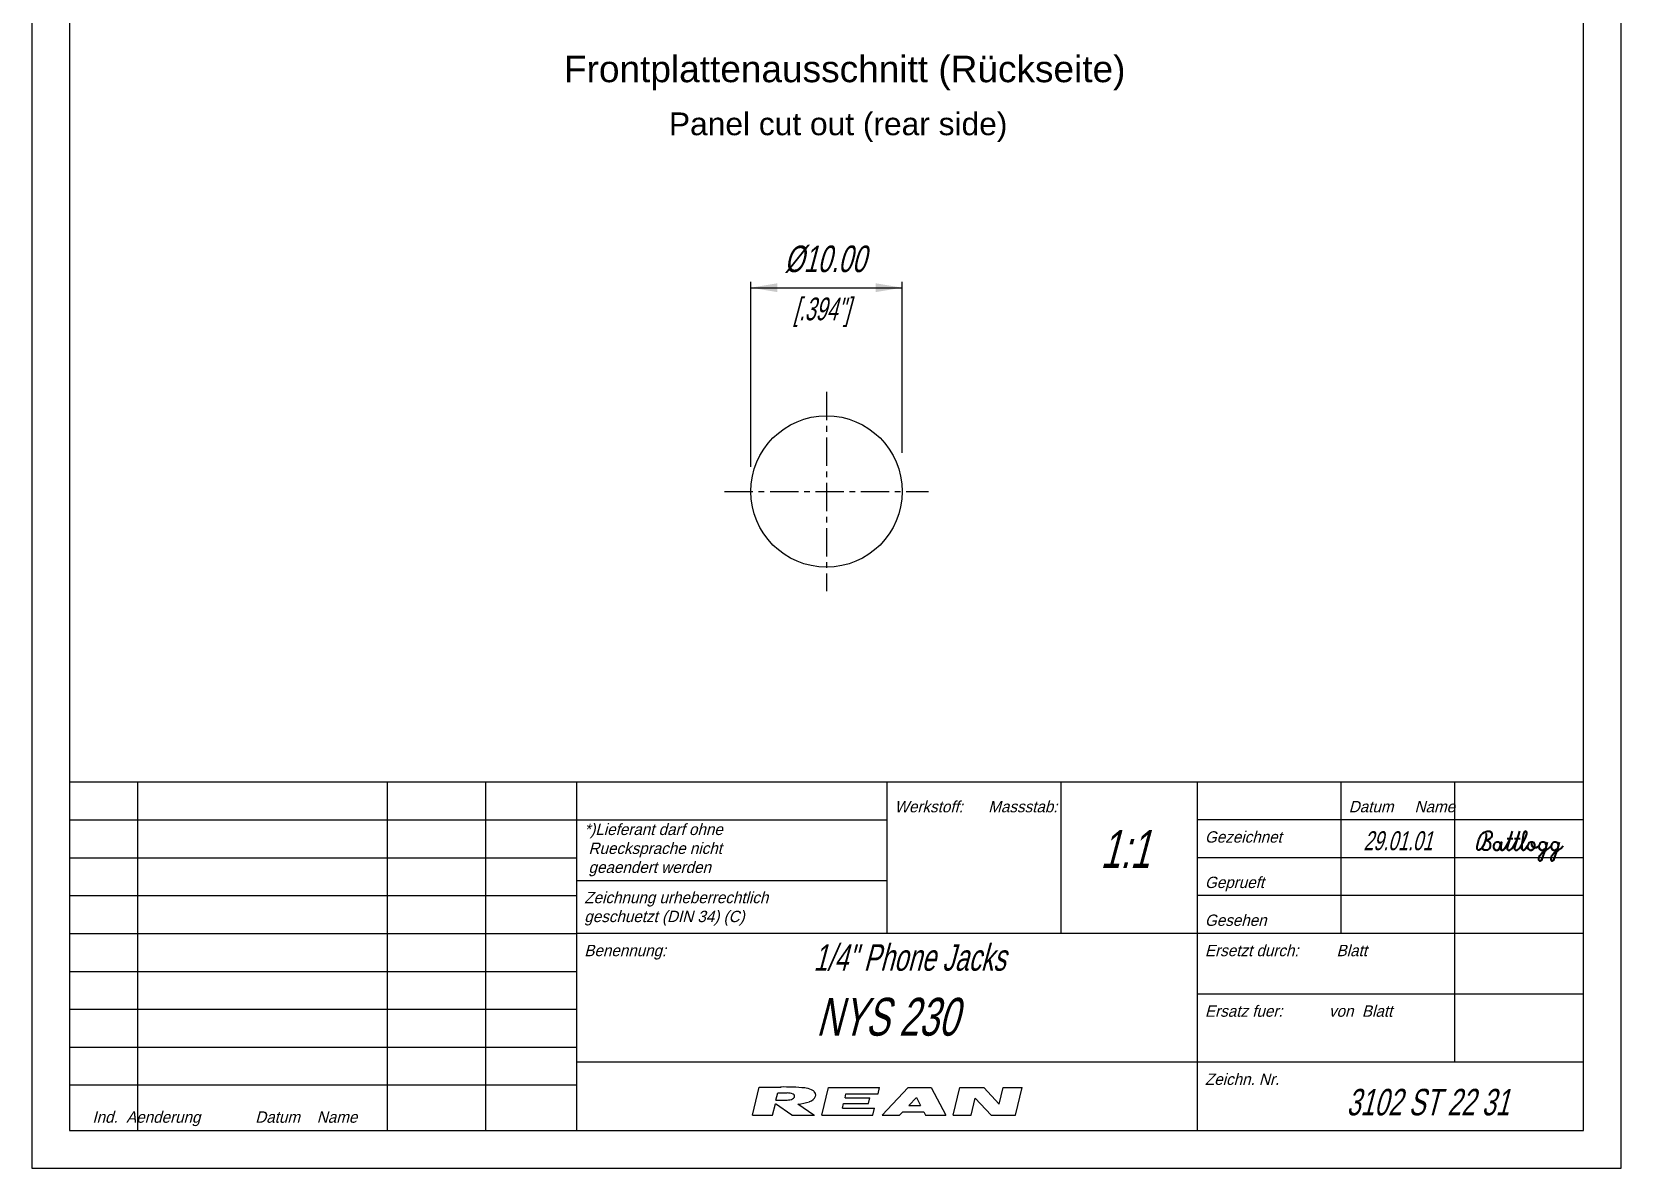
# Model space of a CAD drawing. Extents: x 0 to 210, y 0 to 297.
# Drawn here: x 0 to 210, y 0 to 150.1 of the extents above; entities that cross this region are included whole.
import ezdxf
from ezdxf.enums import TextEntityAlignment as Align

# ---------------------------------------------------------------- set-up
doc = ezdxf.new("R2010")
doc.units = 0
doc.header["$LTSCALE"] = 3
doc.linetypes.add('AUSGEZOGEN', pattern=[0])
doc.linetypes.add('CENTER', pattern=[2, 1.25, -0.25, 0.25, -0.25])
doc.layers.get('0').update_dxf_attribs({"linetype": 'AUSGEZOGEN'})
for name, color, linetype in [('035', 3, 'AUSGEZOGEN'), ('05', 2, 'AUSGEZOGEN'), ('BEM1', 4, 'AUSGEZOGEN'), ('MITTE', 4, 'CENTER'), ('RAHMEN', 2, 'AUSGEZOGEN')]:
    doc.layers.add(name, color=color, linetype=linetype)
doc.styles.add('ARIAL', font='txt')
doc.styles.add('SCRIPTS', font='scripts')
doc.styles.get("Standard").update_dxf_attribs({"font": 'txt', "width": 0.7, "oblique": 15})

# ---------------------------------------------------------------- blocks, each defined once
blk = doc.blocks.new('ZKOPF-REAN')
at = {"color": 2}
for p, q in [((-133, 33), (-92, 33)), ((-200, 6), (-133, 6))]:
    blk.add_line(p, q, dxfattribs=at)
for points in [[(-200, 46), (-200, 0)], [(0, 46), (-200, 46)], [(-191, 0), (-191, 46)], [(-158, 0), (-158, 46)], [(-145, 0), (-145, 46)], [(-133, 0), (-133, 46)], [(-92, 26), (-92, 46)], [(-69, 26), (-69, 46)], [(-51, 0), (-51, 46)], [(-32, 26), (-32, 46)], [(-17, 9), (-17, 46)], [(0, 0), (0, 46)], [(-133, 41), (-92, 41)], [(0, 41), (-51, 41)], [(0, 36), (-51, 36)], [(0, 31), (-51, 31)], [(0, 26), (-133, 26)], [(0, 18), (-51, 18)], [(0, 9), (-133, 9)]]:
    blk.add_lwpolyline(points, dxfattribs=at)
at = {"color": 4}
for points in [[(-200, 41), (-133, 41)], [(-200, 36), (-133, 36)], [(-200, 31), (-133, 31)], [(-200, 26), (-133, 26)], [(-200, 21), (-133, 21)], [(-200, 16), (-133, 16)], [(-200, 11), (-133, 11)]]:
    blk.add_lwpolyline(points, dxfattribs=at)
at = {"layer": '05'}
for p, q in [((-109.786833, 1.991866), (-108.884845, 5.721227)), ((-108.884845, 5.721227), (-106.001611, 5.721227)), ((-106.682865, 3.967854), (-106.445819, 4.947943)), ((-106.445819, 4.947943), (-105.213357, 4.947943)), ((-100.626753, 1.985934), (-99.73917, 5.655734)), ((-99.73917, 5.655734), (-92.981554, 5.655734)), ((-97.554768, 4.298391), (-97.430101, 4.813838)), ((-97.554768, 4.298391), (-94.26162, 4.298391)), ((-97.430101, 4.813838), (-93.185176, 4.813838)), ((-94.44862, 3.525221), (-94.26162, 4.298391)), ((-93.185176, 4.813838), (-92.981554, 5.655734)), ((-92.656302, 1.991866), (-89.202895, 5.655734)), ((-89.202895, 5.655734), (-86.159077, 5.655734)), ((-89.117244, 3.284678), (-88.130196, 4.33188)), ((-88.130196, 4.33188), (-87.581879, 3.284678)), ((-86.159077, 5.655734), (-84.240668, 1.991866)), ((-83.271451, 1.991866), (-82.385303, 5.655734)), ((-82.385303, 5.655734), (-79.20013, 5.655734)), ((-81.626596, 5.655734), (-81.629003, 5.658357)), ((-80.891096, 1.991866), (-80.343243, 4.257016)), ((-78.264922, 1.991866), (-80.343243, 4.257016)), ((-77.190213, 3.465139), (-79.20013, 5.655734)), ((-77.190213, 3.465139), (-76.660393, 5.655734)), ((-76.660393, 5.655734), (-74.129372, 5.655734)), ((-75.015521, 1.991866), (-74.129372, 5.655734)), ((-107.121854, 1.991866), (-106.759794, 3.488838)), ((-104.575338, 1.991866), (-106.759794, 3.488838)), ((-106.682865, 3.967854), (-105.38874, 3.967854)), ((-101.65257, 1.991866), (-103.777929, 3.44834)), ((-97.883057, 2.941046), (-97.741768, 3.525221)), ((-97.883057, 2.941046), (-93.638132, 2.941046)), ((-97.741768, 3.525221), (-94.44862, 3.525221)), ((-93.869137, 1.985934), (-93.638132, 2.941046)), ((-90.335794, 1.991866), (-89.910781, 2.442781)), ((-89.910781, 2.442781), (-87.141059, 2.442781)), ((-89.117244, 3.284678), (-87.581879, 3.284678)), ((-87.141059, 2.442781), (-86.90496, 1.991866)), ((-109.786833, 1.991866), (-107.121854, 1.991866)), ((-104.575338, 1.991866), (-101.582882, 1.991866)), ((-100.625318, 1.991866), (-93.867702, 1.991866)), ((-92.656302, 1.991866), (-90.335794, 1.991866)), ((-86.90496, 1.991866), (-84.240668, 1.991866)), ((-83.271451, 1.991866), (-80.891096, 1.991866)), ((-78.264922, 1.991866), (-75.015521, 1.991866))]:
    blk.add_line(p, q, dxfattribs=at)
for centre, radius, start, end in [((-105.569755, -23.421024), 29.146566, 84.676683, 90.985976), ((-105.461356, 1.639787), 3.317438, 71.64551, 85.712788), ((-105.266143, 5.623081), 1.656947, 292.130003, 304.027207), ((-104.533103, 4.496732), 0.314086, 308.183971, 68.249048), ((-103.5768, 1.048488), 4.603731, 69.562986, 81.731692), ((-102.594066, 4.972077), 1.232717, 286.581886, 338.146956), ((-102.925451, 3.563011), 2.0377, 51.536856, 62.015041), ((-102.021937, 4.683869), 0.597227, 340.399744, 51.414228), ((-105.662755, 8.045413), 4.086755, 273.844537, 284.464628), ((-104.360333, 9.695316), 6.274066, 275.326278, 289.525993)]:
    blk.add_arc(centre, radius, start, end, dxfattribs=at)
at = {"color": 4, "oblique": 15}
for s, p in [('Werkstoff:      Massstab:', (-91, 42)), ('Datum     Name', (-31, 42)), ('*)Lieferant darf ohne ', (-132, 39)), (' Ruecksprache nicht ', (-132, 36.5)), ('Gezeichnet', (-50, 38)), (' geaendert werden', (-132, 34)), ('Zeichnung urheberrechtlich', (-132, 30)), ('Geprueft', (-50, 32)), ('geschuetzt (DIN 34) (C)', (-132, 27.5)), ('Gesehen', (-50, 27)), ('Benennung:', (-132, 23)), ('Ersetzt durch:         Blatt', (-50, 23)), ('Ersatz fuer:           von  Blatt', (-50, 15)), ('Zeichn. Nr.', (-50, 6)), ('Ind.  Aenderung             Datum    Name', (-197, 1))]:
    blk.add_text(s, height=1.5, dxfattribs=at).set_placement(p)
at = {"color": 3, "oblique": 15, "width": 0.7}
for tag, p in [('TOL', (-107.711452, 59.004319)), ('RADIEN', (-107.711452, 54.004319)), ('FACETTE', (-107.711452, 49.004319))]:
    blk.add_attdef(tag, p, '', height=3.5, dxfattribs=at)
at = {"color": 4, "oblique": 15, "width": 0.7}
for tag, p in [('INDEX8', (-197.186267, 42)), ('A8', (-190.348743, 42)), ('DATUM8', (-157.348743, 42)), ('NAME8', (-144.46499, 42)), ('INDEX7', (-197.186267, 37)), ('A7', (-190.348743, 37)), ('DATUM7', (-157.348743, 37)), ('NAME7', (-144.46499, 37)), ('INDEX6', (-197.186267, 32)), ('A6', (-190.348743, 32)), ('DATUM6', (-157.348743, 32)), ('NAME6', (-144.46499, 32)), ('INDEX5', (-197.186267, 27)), ('A5', (-190.348743, 27)), ('DATUM5', (-157.348743, 27)), ('NAME5', (-144.46499, 27)), ('INDEX4', (-197.186267, 22)), ('A4', (-190.348743, 22)), ('DATUM4', (-157.348743, 22)), ('NAME4', (-144.46499, 22)), ('INDEX3', (-197.186267, 17)), ('A3', (-190.348743, 17)), ('DATUM3', (-157.348743, 17)), ('NAME3', (-144.46499, 17)), ('INDEX2', (-197.186267, 12)), ('A2', (-190.348743, 12)), ('DATUM2', (-157.348743, 12)), ('NAME2', (-144.46499, 12)), ('INDEX1', (-197.186267, 7)), ('A1', (-190.348743, 7)), ('DATUM1', (-157.348743, 7)), ('NAME1', (-144.46499, 7))]:
    blk.add_attdef(tag, p, '', height=2.5, dxfattribs=at)
for tag, p in [('WERKSTOFF', (-80.5, 36)), ('DATE', (-24.5, 37)), ('TEIL', (-81, 29))]:
    blk.add_attdef(tag, text='', height=2.5, dxfattribs=at).set_placement(p, align=Align.CENTER)
at = {"color": 2, "oblique": 15, "width": 0.7}
for tag, p in [('MASS', (-60.566005, 34.656056)), ('BENENNUNG', (-92, 12.5))]:
    blk.add_attdef(tag, text='', height=5, dxfattribs=at).set_placement(p, align=Align.CENTER)
at = {"color": 4, "style": 'SCRIPTS'}
blk.add_attdef('NAME', text='', height=2.5, dxfattribs=at).set_placement((-8.5, 37), align=Align.CENTER)
at = {"color": 3, "oblique": 15, "width": 0.7}
for tag, p in [('MASS2', (-60.480701, 28.210451)), ('TEIL', (-89.040457, 21.082191)), ('NUMMER', (-20.550219, 1.976541))]:
    blk.add_attdef(tag, text='', height=3.5, dxfattribs=at).set_placement(p, align=Align.CENTER)

msp = doc.modelspace()

# ---------------------------------------------------------------- linework, layer by layer
at = {"layer": '05'}
msp.add_circle((105, 89.377288), 10, dxfattribs=at)
at = {"layer": 'BEM1'}
for p, q in [((95, 92.644302), (95, 117.081406)), ((95, 116.29136), (115, 116.29136)), ((115, 94.478494), (115, 117.081406))]:
    msp.add_line(p, q, dxfattribs=at)
for points in [[(98.5, 116.874693), (98.5, 115.708026), (95, 116.29136)], [(111.5, 116.874693), (111.5, 115.708026), (115, 116.29136)]]:
    msp.add_solid(points, dxfattribs=at)
at = {"layer": 'MITTE'}
for p, q in [((105, 102.524488), (105, 76.230088)), ((91.536, 89.377288), (118.464, 89.377288))]:
    msp.add_line(p, q, dxfattribs=at)
at = {"layer": 'RAHMEN', "color": 7}
msp.add_lwpolyline([(210, 0), (210, 297), (0, 297), (0, 0), (210, 0)], dxfattribs=at)
at = {"layer": 'RAHMEN'}
msp.add_lwpolyline([(205, 5), (205, 292), (5, 292), (5, 5)], close=True, dxfattribs=at)

# ---------------------------------------------------------------- block references
at = {"layer": 'BEM1'}
ref = msp.add_blockref('ZKOPF-REAN', (205, 5), dxfattribs=at)
ref.add_attrib('NAME', 'Battlogg', dxfattribs={"layer": '0', "color": 4, "height": 2.5, "style": 'SCRIPTS'}).set_placement((196.5, 42), align=Align.CENTER)
ref.add_attrib('DATE', '29.01.01', dxfattribs={"layer": '0', "color": 4, "height": 2.5, "oblique": 15, "width": 0.7}).set_placement((180.5, 42), align=Align.CENTER)
ref.add_attrib('BENENNUNG', 'NYS 230', dxfattribs={"layer": '0', "color": 2, "height": 5, "oblique": 15, "width": 0.7}).set_placement((113, 17.5), align=Align.CENTER)
ref.add_attrib('TEIL', '1/4" Phone Jacks', dxfattribs={"layer": '0', "color": 3, "height": 3.5, "oblique": 15, "width": 0.7}).set_placement((115.959544, 26.082192), align=Align.CENTER)
ref.add_attrib('NUMMER', '3102 ST 22 31', dxfattribs={"layer": '0', "color": 3, "height": 3.5, "oblique": 15, "width": 0.7}).set_placement((184.449781, 6.976541), align=Align.CENTER)
ref.add_attrib('MASS', '1:1', dxfattribs={"layer": '0', "color": 2, "height": 5, "oblique": 15, "width": 0.7}).set_placement((144.433995, 39.656057), align=Align.CENTER)

# ---------------------------------------------------------------- texts
at = {"layer": '035', "style": 'ARIAL'}
for s, height, p in [('Frontplattenausschnitt (Rückseite)', 3.5, (70.31846, 143.430762)), ('Panel cut out (rear side)', 3, (84.180757, 136.430762))]:
    msp.add_text(s, height=height, dxfattribs=at).set_placement(p)
at = {"layer": 'BEM1', "color": 3, "oblique": 15, "width": 0.7}
msp.add_text('%%c10.00', height=3.5, dxfattribs=at).set_placement((104.795684, 120.100957), align=Align.MIDDLE_CENTER)
at = {"layer": 'BEM1', "color": 4, "oblique": 15, "width": 0.65}
msp.add_text('[.394"]', height=3, dxfattribs=at).set_placement((104.362138, 113.486488), align=Align.MIDDLE_CENTER)

doc.saveas('drawing.dxf')
